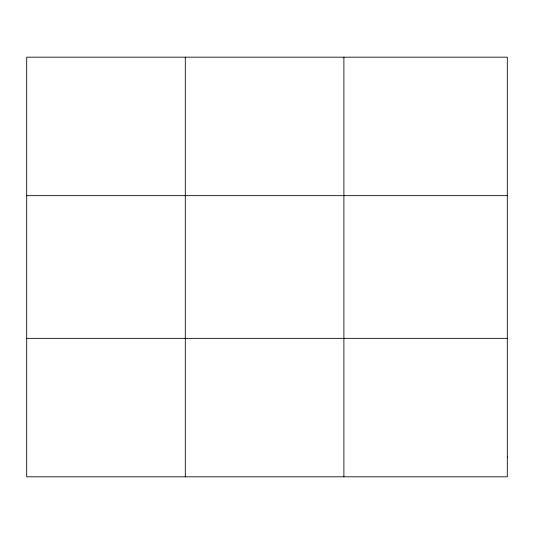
<?xml version="1.0" encoding="UTF-8"?>
<svg xmlns="http://www.w3.org/2000/svg" width="534" height="534" viewBox="0 0 534 534"><rect width="100%" height="100%" fill="white"/><g stroke="black" fill="none" stroke-linecap="round" stroke-linejoin="round"><path stroke-width="0.8" d="M185.298 476.822L185.298 57.178M343.896 476.822L343.896 57.178M26.7 195.658L507.3 195.658M26.7 338.342L507.3 338.342M507.3 457.037L507.3 476.822L26.7 476.822L26.7 57.178L507.3 57.178L507.3 457.037"/></g></svg>
